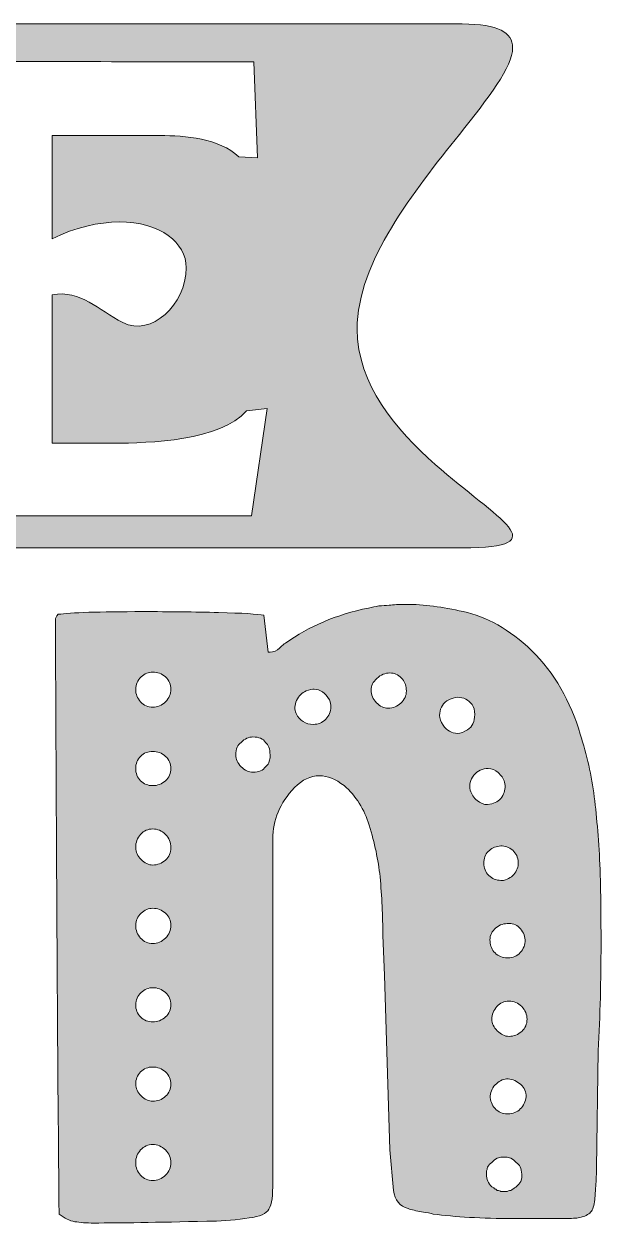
# Model space of a CAD drawing. Header units: inches. Extents: x 111 to 968, y -1008 to -73.
# Drawn here: x 739.8 to 931.7, y -997.1 to -598.4 of the extents above; entities that cross this region are included whole.
import ezdxf

# ---------------------------------------------------------------- set-up
doc = ezdxf.new("R2010")
doc.units = ezdxf.units.IN
doc.header["$MEASUREMENT"] = 0
doc.layers.add('Layer 1', color=7, linetype='Continuous')

# ---------------------------------------------------------------- blocks, each defined once
blk = doc.blocks.new('block 2')
at = {"layer": 'Layer 1', "true_color": 0xffffff}
h = blk.add_hatch(color=7, dxfattribs=at)
h.dxf.hatch_style = 2
edge = h.paths.add_edge_path()
edge.add_spline(control_points=[(157.48, -772.59), (157.48, -772.59), (885.55, -772.59), (885.55, -772.59), (917.78, -772.59), (897.22, -763.21), (876.56, -744.86), (863.61, -733.34), (850.61, -718.28), (850.61, -699.82), (850.61, -677.47), (869.64, -653.89), (884.6, -635.1), (894.32, -622.91), (902.31, -612.73), (902.31, -606.21), (902.31, -601.24), (897.66, -598.38), (885.55, -598.38), (885.55, -598.38), (157.48, -598.38), (157.48, -598.38), (145.37, -598.38), (140.71, -601.24), (140.71, -606.21), (140.71, -612.73), (148.7, -622.91), (158.42, -635.1), (173.38, -653.89), (192.41, -677.47), (192.41, -699.82), (192.41, -718.28), (179.41, -733.34), (166.46, -744.86), (145.8, -763.21), (125.22, -772.59), (157.48, -772.59)], knot_values=[0, 0, 0, 0, 1, 1, 1, 2, 2, 2, 3, 3, 3, 4, 4, 4, 5, 5, 5, 6, 6, 6, 7, 7, 7, 8, 8, 8, 9, 9, 9, 10, 10, 10, 11, 11, 11, 12, 12, 12, 12], degree=3, periodic=1)
edge = h.paths.add_edge_path()
edge.add_spline(control_points=[(697.56, -617.08), (697.56, -617.08), (699.91, -610.75), (699.91, -610.75), (738.64, -610.75), (777.48, -611.01), (816.25, -611.01), (816.25, -611.01), (817.43, -642.86), (817.43, -642.86), (817.43, -642.86), (811.21, -642.55), (811.21, -642.55), (804.88, -636.4), (793.34, -635.47), (785.04, -635.47), (785.04, -635.47), (749.14, -635.47), (749.14, -635.47), (749.14, -635.47), (749.14, -669.85), (749.14, -669.85), (764.79, -662.08), (780.09, -663), (787.82, -668.72), (791.58, -671.48), (793.79, -675.24), (793.76, -679.43), (793.67, -691.89), (782.13, -702.43), (772.69, -697.68), (764.42, -693.52), (758.87, -686.74), (749.14, -688.43), (749.14, -688.43), (749.14, -737.79), (749.14, -737.79), (749.14, -737.79), (769.52, -737.79), (769.52, -737.79), (781.55, -737.79), (805.16, -736.97), (813.84, -727.01), (813.84, -727.01), (820.65, -726.26), (820.65, -726.26), (820.65, -726.26), (815.44, -761.99), (815.44, -761.99), (815.44, -761.99), (721.08, -761.99), (721.08, -761.99), (714.27, -761.99), (706.94, -761.77), (700.16, -762.24), (700.16, -762.24), (697.56, -755.91), (697.56, -755.91), (702.23, -751.91), (703.84, -746.64), (703.84, -740.61), (703.84, -740.61), (703.84, -632.12), (703.84, -632.12), (703.84, -626.07), (702.23, -621.09), (697.56, -617.08)], knot_values=[0, 0, 0, 0, 1, 1, 1, 2, 2, 2, 3, 3, 3, 4, 4, 4, 5, 5, 5, 6, 6, 6, 7, 7, 7, 8, 8, 8, 9, 9, 9, 10, 10, 10, 11, 11, 11, 12, 12, 12, 13, 13, 13, 14, 14, 14, 15, 15, 15, 16, 16, 16, 17, 17, 17, 18, 18, 18, 19, 19, 19, 20, 20, 20, 21, 21, 21, 22, 22, 22, 22], degree=3, periodic=1)
edge = h.paths.add_edge_path()
edge.add_spline(control_points=[(538.55, -617.08), (538.55, -617.08), (541.05, -610.75), (541.05, -610.75), (548.96, -611.08), (556.97, -611.01), (564.89, -611.01), (564.89, -611.01), (597.81, -611.01), (597.81, -611.01), (617.44, -611.01), (642.86, -612.69), (660.6, -621.86), (672.54, -628.04), (682.77, -637.39), (682.77, -651.73), (682.77, -681.43), (641.83, -694.57), (611.17, -697.26), (628.38, -722.74), (643.23, -712.26), (661.77, -711.3), (678.17, -710.45), (687.92, -733.79), (680.22, -752.42), (677.63, -758.68), (672.14, -762.84), (665.07, -764.49), (643.59, -769.51), (605.51, -748.28), (590.93, -697.42), (590.93, -697.42), (590.13, -697.34), (590.13, -697.34), (590.13, -697.34), (590.13, -740.61), (590.13, -740.61), (590.13, -746.63), (591.73, -751.91), (596.39, -755.91), (596.39, -755.91), (593.8, -762.23), (593.8, -762.23), (587.03, -761.76), (579.69, -761.98), (572.88, -761.98), (572.88, -761.98), (562.06, -761.98), (562.06, -761.98), (555.26, -761.98), (547.92, -761.76), (541.14, -762.23), (541.14, -762.23), (538.55, -755.91), (538.55, -755.91), (543.21, -751.9), (544.83, -746.63), (544.83, -740.61), (544.83, -740.61), (544.83, -632.12), (544.83, -632.12), (544.83, -626.07), (543.21, -621.09), (538.55, -617.08)], knot_values=[0, 0, 0, 0, 1, 1, 1, 2, 2, 2, 3, 3, 3, 4, 4, 4, 5, 5, 5, 6, 6, 6, 7, 7, 7, 8, 8, 8, 9, 9, 9, 10, 10, 10, 11, 11, 11, 12, 12, 12, 13, 13, 13, 14, 14, 14, 15, 15, 15, 16, 16, 16, 17, 17, 17, 18, 18, 18, 19, 19, 19, 20, 20, 20, 21, 21, 21, 21], degree=3, periodic=1)
edge = h.paths.add_edge_path()
edge.add_spline(control_points=[(403.09, -617.08), (403.09, -617.08), (405.44, -610.75), (405.44, -610.75), (444.16, -610.75), (483, -611.01), (521.77, -611.01), (521.77, -611.01), (522.96, -642.86), (522.96, -642.86), (522.96, -642.86), (516.73, -642.55), (516.73, -642.55), (510.41, -636.4), (498.87, -635.47), (490.56, -635.47), (490.56, -635.47), (454.66, -635.47), (454.66, -635.47), (454.66, -635.47), (454.66, -669.85), (454.66, -669.85), (470.32, -662.08), (485.61, -663), (493.35, -668.72), (497.1, -671.48), (499.31, -675.24), (499.28, -679.43), (499.19, -691.89), (487.66, -702.43), (478.21, -697.68), (469.94, -693.52), (464.39, -686.74), (454.66, -688.43), (454.66, -688.43), (454.66, -737.79), (454.66, -737.79), (454.66, -737.79), (475.05, -737.79), (475.05, -737.79), (487.08, -737.79), (510.68, -736.97), (519.36, -727.01), (519.36, -727.01), (526.18, -726.26), (526.18, -726.26), (526.18, -726.26), (520.97, -761.99), (520.97, -761.99), (520.97, -761.99), (426.6, -761.99), (426.6, -761.99), (419.79, -761.99), (412.46, -761.77), (405.69, -762.24), (405.69, -762.24), (403.09, -755.91), (403.09, -755.91), (407.75, -751.91), (409.37, -746.64), (409.37, -740.61), (409.37, -740.61), (409.37, -632.12), (409.37, -632.12), (409.37, -626.07), (407.75, -621.09), (403.09, -617.08)], knot_values=[0, 0, 0, 0, 1, 1, 1, 2, 2, 2, 3, 3, 3, 4, 4, 4, 5, 5, 5, 6, 6, 6, 7, 7, 7, 8, 8, 8, 9, 9, 9, 10, 10, 10, 11, 11, 11, 12, 12, 12, 13, 13, 13, 14, 14, 14, 15, 15, 15, 16, 16, 16, 17, 17, 17, 18, 18, 18, 19, 19, 19, 20, 20, 20, 21, 21, 21, 22, 22, 22, 22], degree=3, periodic=1)
edge = h.paths.add_edge_path()
edge.add_spline(control_points=[(232.63, -617.08), (232.63, -617.08), (235.12, -610.75), (235.12, -610.75), (243.03, -611.08), (251.05, -611.01), (258.96, -611.01), (258.96, -611.01), (264.14, -611.01), (264.14, -611.01), (272.06, -611.01), (280.06, -611.09), (287.97, -610.75), (287.97, -610.75), (290.47, -617.08), (290.47, -617.08), (285.81, -621.09), (284.21, -626.07), (284.21, -632.12), (284.21, -644.44), (284.21, -656.73), (284.21, -669.04), (302.34, -660.24), (320.66, -662.39), (336.25, -669.04), (336.25, -669.04), (336.25, -632.12), (336.25, -632.12), (336.25, -626.07), (334.64, -621.09), (329.98, -617.08), (329.98, -617.08), (332.48, -610.75), (332.48, -610.75), (340.38, -611.08), (348.4, -611.01), (356.32, -611.01), (356.32, -611.01), (361.49, -611.01), (361.49, -611.01), (369.4, -611.01), (377.42, -611.09), (385.32, -610.75), (385.32, -610.75), (387.82, -617.08), (387.82, -617.08), (383.17, -621.09), (381.55, -626.07), (381.55, -632.12), (381.55, -632.12), (381.55, -740.61), (381.55, -740.61), (381.55, -746.64), (383.17, -751.92), (387.82, -755.91), (387.82, -755.91), (385.22, -762.24), (385.22, -762.24), (378.45, -761.77), (371.11, -761.99), (364.3, -761.99), (364.3, -761.99), (353.49, -761.99), (353.49, -761.99), (346.68, -761.99), (339.35, -761.77), (332.57, -762.24), (332.57, -762.24), (329.97, -755.91), (329.97, -755.91), (334.63, -751.91), (336.24, -746.64), (336.24, -740.61), (336.26, -724.82), (336.26, -709.03), (336.26, -693.24), (321.06, -686.09), (303.23, -685.61), (284.22, -693.24), (284.22, -693.24), (284.22, -740.61), (284.22, -740.61), (284.22, -746.63), (285.82, -751.91), (290.48, -755.91), (290.48, -755.91), (287.88, -762.23), (287.88, -762.23), (281.11, -761.76), (273.77, -761.98), (266.97, -761.98), (266.97, -761.98), (256.15, -761.98), (256.15, -761.98), (249.34, -761.98), (242.01, -761.76), (235.22, -762.23), (235.22, -762.23), (232.63, -755.91), (232.63, -755.91), (237.29, -751.9), (238.9, -746.63), (238.9, -740.61), (238.9, -740.61), (238.9, -632.12), (238.9, -632.12), (238.9, -626.07), (237.28, -621.09), (232.63, -617.08)], knot_values=[0, 0, 0, 0, 1, 1, 1, 2, 2, 2, 3, 3, 3, 4, 4, 4, 5, 5, 5, 6, 6, 6, 7, 7, 7, 8, 8, 8, 9, 9, 9, 10, 10, 10, 11, 11, 11, 12, 12, 12, 13, 13, 13, 14, 14, 14, 15, 15, 15, 16, 16, 16, 17, 17, 17, 18, 18, 18, 19, 19, 19, 20, 20, 20, 21, 21, 21, 22, 22, 22, 23, 23, 23, 24, 24, 24, 25, 25, 25, 26, 26, 26, 27, 27, 27, 28, 28, 28, 29, 29, 29, 30, 30, 30, 31, 31, 31, 32, 32, 32, 33, 33, 33, 34, 34, 34, 35, 35, 35, 36, 36, 36, 36], degree=3, periodic=1)
h = blk.add_hatch(color=7, dxfattribs=at)
h.dxf.hatch_style = 2
edge = h.paths.add_edge_path()
edge.add_spline(control_points=[(929.46, -855.44), (928.56, -848.34), (927.01, -841.39), (924.81, -834.59), (921.61, -823.6), (916.21, -814.3), (908.62, -806.7), (901.22, -799.71), (893.62, -795.41), (885.82, -793.81), (879.02, -792.21), (872.73, -791.41), (866.93, -791.41), (864.53, -791.41), (862.63, -791.51), (861.23, -791.71), (859.03, -791.71), (856.73, -792.01), (854.33, -792.61), (843.73, -794.81), (834.54, -798.71), (826.74, -804.3), (826.34, -804.51), (825.69, -805.05), (824.79, -805.95), (823.89, -806.85), (822.84, -807.3), (821.64, -807.3), (821.64, -807.3), (821.04, -807.3), (821.04, -807.3), (821.04, -807.3), (819.54, -795.01), (819.54, -795.01), (817.54, -794.61), (812.54, -794.31), (804.55, -794.11), (796.55, -793.91), (788.15, -793.81), (779.36, -793.81), (764.76, -793.81), (755.37, -794.11), (751.17, -794.71), (750.57, -795.31), (750.27, -795.91), (750.27, -796.51), (750.67, -884.48), (751.06, -950.36), (751.47, -994.14), (753.27, -995.54), (755.01, -996.39), (756.72, -996.69), (758.41, -996.99), (760.56, -997.14), (763.16, -997.14), (771.36, -997.14), (783.86, -996.94), (800.65, -996.54), (804.85, -996.54), (809.05, -996.24), (813.25, -995.64), (817.24, -995.24), (819.79, -994.39), (820.89, -993.09), (821.99, -991.79), (822.54, -989.15), (822.54, -985.14), (822.54, -985.14), (822.54, -961.75), (822.54, -961.75), (822.54, -961.75), (822.54, -914.97), (822.54, -914.97), (822.54, -914.97), (822.54, -884.68), (822.54, -884.68), (822.54, -884.68), (822.54, -869.38), (822.54, -869.38), (822.54, -863.19), (824.94, -857.49), (829.74, -852.29), (832.34, -849.69), (835.14, -848.39), (838.14, -848.39), (840.73, -848.39), (843.43, -849.49), (846.24, -851.69), (850.23, -855.09), (853.03, -859.49), (854.63, -864.88), (856.43, -870.68), (857.63, -876.38), (858.23, -881.98), (858.83, -888.58), (859.13, -895.07), (859.13, -901.47), (859.13, -901.47), (859.73, -914.67), (859.73, -914.67), (859.73, -914.67), (861.53, -972.85), (861.53, -972.85), (861.53, -972.85), (862.73, -986.34), (862.73, -986.34), (863.13, -989.54), (864.73, -991.54), (867.53, -992.34), (868.73, -992.74), (870.23, -993.09), (872.03, -993.39), (873.83, -993.69), (875.12, -993.94), (875.93, -994.14), (883.12, -995.14), (892.02, -995.64), (902.62, -995.64), (902.62, -995.64), (919.71, -995.64), (919.71, -995.64), (921.91, -995.64), (923.51, -995.54), (924.51, -995.34), (926.31, -994.94), (927.56, -994.34), (928.26, -993.54), (928.96, -992.74), (929.41, -991.34), (929.61, -989.34), (930.01, -984.54), (930.21, -981.05), (930.21, -978.85), (930.21, -978.85), (930.81, -939.86), (930.81, -939.86), (931.41, -928.06), (931.71, -916.27), (931.71, -904.47), (931.71, -893.28), (931.6, -884.98), (931.41, -879.58), (931, -870.58), (930.36, -862.54), (929.46, -855.44)], knot_values=[0, 0, 0, 0, 1, 1, 1, 2, 2, 2, 3, 3, 3, 4, 4, 4, 5, 5, 5, 6, 6, 6, 7, 7, 7, 8, 8, 8, 9, 9, 9, 10, 10, 10, 11, 11, 11, 12, 12, 12, 13, 13, 13, 14, 14, 14, 15, 15, 15, 16, 16, 16, 17, 17, 17, 18, 18, 18, 19, 19, 19, 20, 20, 20, 21, 21, 21, 22, 22, 22, 23, 23, 23, 24, 24, 24, 25, 25, 25, 26, 26, 26, 27, 27, 27, 28, 28, 28, 29, 29, 29, 30, 30, 30, 31, 31, 31, 32, 32, 32, 33, 33, 33, 34, 34, 34, 35, 35, 35, 36, 36, 36, 37, 37, 37, 38, 38, 38, 39, 39, 39, 40, 40, 40, 41, 41, 41, 42, 42, 42, 43, 43, 43, 44, 44, 44, 45, 45, 45, 46, 46, 46, 47, 47, 47, 48, 48, 48, 48], degree=3, periodic=1)
edge = h.paths.add_edge_path()
edge.add_spline(control_points=[(786.86, -981.24), (785.66, -982.44), (784.26, -983.04), (782.66, -983.04), (781.05, -983.04), (779.7, -982.44), (778.61, -981.24), (777.51, -980.04), (776.96, -978.65), (776.96, -977.05), (776.96, -975.45), (777.51, -974.05), (778.61, -972.85), (779.7, -971.65), (781.05, -971.05), (782.66, -971.05), (784.26, -971.05), (785.66, -971.65), (786.86, -972.85), (788.06, -974.05), (788.66, -975.45), (788.66, -977.05), (788.66, -978.65), (788.06, -980.04), (786.86, -981.24)], knot_values=[0, 0, 0, 0, 1, 1, 1, 2, 2, 2, 3, 3, 3, 4, 4, 4, 5, 5, 5, 6, 6, 6, 7, 7, 7, 8, 8, 8, 8], degree=3, periodic=1)
edge = h.paths.add_edge_path()
edge.add_spline(control_points=[(786.86, -955), (785.66, -956.1), (784.26, -956.65), (782.66, -956.65), (781.26, -956.65), (779.96, -956.05), (778.76, -954.85), (777.56, -953.65), (776.96, -952.36), (776.96, -950.95), (776.96, -949.36), (777.51, -948.01), (778.61, -946.91), (779.7, -945.81), (781.05, -945.26), (782.66, -945.26), (784.26, -945.26), (785.66, -945.81), (786.86, -946.91), (788.06, -948.01), (788.66, -949.36), (788.66, -950.95), (788.66, -952.56), (788.06, -953.91), (786.86, -955)], knot_values=[0, 0, 0, 0, 1, 1, 1, 2, 2, 2, 3, 3, 3, 4, 4, 4, 5, 5, 5, 6, 6, 6, 7, 7, 7, 8, 8, 8, 8], degree=3, periodic=1)
edge = h.paths.add_edge_path()
edge.add_spline(control_points=[(786.86, -928.61), (785.66, -929.71), (784.26, -930.26), (782.66, -930.26), (781.05, -930.26), (779.7, -929.71), (778.61, -928.61), (777.51, -927.52), (776.96, -926.17), (776.96, -924.56), (776.96, -922.97), (777.56, -921.62), (778.76, -920.51), (779.96, -919.42), (781.26, -918.87), (782.66, -918.87), (784.26, -918.87), (785.66, -919.42), (786.86, -920.51), (788.06, -921.62), (788.66, -922.97), (788.66, -924.56), (788.66, -926.17), (788.06, -927.52), (786.86, -928.61)], knot_values=[0, 0, 0, 0, 1, 1, 1, 2, 2, 2, 3, 3, 3, 4, 4, 4, 5, 5, 5, 6, 6, 6, 7, 7, 7, 8, 8, 8, 8], degree=3, periodic=1)
edge = h.paths.add_edge_path()
edge.add_spline(control_points=[(786.86, -902.37), (785.66, -903.57), (784.26, -904.17), (782.66, -904.17), (781.05, -904.17), (779.7, -903.57), (778.61, -902.37), (777.51, -901.17), (776.96, -899.77), (776.96, -898.17), (776.96, -896.57), (777.56, -895.22), (778.76, -894.12), (779.96, -893.03), (781.26, -892.47), (782.66, -892.47), (784.26, -892.47), (785.66, -893.03), (786.86, -894.12), (788.06, -895.22), (788.66, -896.57), (788.66, -898.17), (788.66, -899.77), (788.06, -901.17), (786.86, -902.37)], knot_values=[0, 0, 0, 0, 1, 1, 1, 2, 2, 2, 3, 3, 3, 4, 4, 4, 5, 5, 5, 6, 6, 6, 7, 7, 7, 8, 8, 8, 8], degree=3, periodic=1)
edge = h.paths.add_edge_path()
edge.add_spline(control_points=[(786.86, -876.43), (785.66, -877.53), (784.26, -878.08), (782.66, -878.08), (781.26, -878.08), (779.96, -877.48), (778.76, -876.28), (777.56, -875.08), (776.96, -873.78), (776.96, -872.38), (776.96, -870.58), (777.51, -869.08), (778.61, -867.88), (779.7, -866.68), (781.05, -866.08), (782.66, -866.08), (784.26, -866.08), (785.66, -866.68), (786.86, -867.88), (788.06, -869.08), (788.66, -870.58), (788.66, -872.38), (788.66, -873.98), (788.06, -875.33), (786.86, -876.43)], knot_values=[0, 0, 0, 0, 1, 1, 1, 2, 2, 2, 3, 3, 3, 4, 4, 4, 5, 5, 5, 6, 6, 6, 7, 7, 7, 8, 8, 8, 8], degree=3, periodic=1)
edge = h.paths.add_edge_path()
edge.add_spline(control_points=[(786.86, -850.04), (785.66, -851.14), (784.26, -851.69), (782.66, -851.69), (781.05, -851.69), (779.7, -851.14), (778.61, -850.04), (777.51, -848.94), (776.96, -847.59), (776.96, -845.99), (776.96, -844.39), (777.51, -843.04), (778.61, -841.94), (779.7, -840.84), (781.05, -840.29), (782.66, -840.29), (784.26, -840.29), (785.66, -840.84), (786.86, -841.94), (788.06, -843.04), (788.66, -844.39), (788.66, -845.99), (788.66, -847.59), (788.06, -848.94), (786.86, -850.04)], knot_values=[0, 0, 0, 0, 1, 1, 1, 2, 2, 2, 3, 3, 3, 4, 4, 4, 5, 5, 5, 6, 6, 6, 7, 7, 7, 8, 8, 8, 8], degree=3, periodic=1)
edge = h.paths.add_edge_path()
edge.add_spline(control_points=[(786.86, -823.8), (785.66, -825), (784.26, -825.6), (782.66, -825.6), (781.05, -825.6), (779.7, -825), (778.61, -823.8), (777.51, -822.6), (776.96, -821.2), (776.96, -819.6), (776.96, -818), (777.56, -816.65), (778.76, -815.55), (779.96, -814.45), (781.26, -813.9), (782.66, -813.9), (784.26, -813.9), (785.66, -814.45), (786.86, -815.55), (788.06, -816.65), (788.66, -818), (788.66, -819.6), (788.66, -821.2), (788.06, -822.6), (786.86, -823.8)], knot_values=[0, 0, 0, 0, 1, 1, 1, 2, 2, 2, 3, 3, 3, 4, 4, 4, 5, 5, 5, 6, 6, 6, 7, 7, 7, 8, 8, 8, 8], degree=3, periodic=1)
edge = h.paths.add_edge_path()
edge.add_spline(control_points=[(821.64, -842.39), (821.64, -842.39), (821.34, -843.59), (821.34, -843.59), (821.34, -843.99), (821.24, -844.29), (821.04, -844.49), (821.04, -844.49), (820.14, -845.39), (820.14, -845.39), (819.34, -846.59), (817.94, -847.19), (815.95, -847.19), (814.54, -847.19), (813.25, -846.59), (812.05, -845.39), (810.85, -844.19), (810.25, -842.89), (810.25, -841.49), (810.25, -839.49), (810.85, -838.09), (812.05, -837.29), (813.25, -836.09), (814.54, -835.49), (815.95, -835.49), (817.94, -835.49), (819.34, -836.09), (820.14, -837.29), (821.14, -838.09), (821.64, -839.49), (821.64, -841.49), (821.64, -841.49), (821.64, -842.39), (821.64, -842.39)], knot_values=[0, 0, 0, 0, 1, 1, 1, 2, 2, 2, 3, 3, 3, 4, 4, 4, 5, 5, 5, 6, 6, 6, 7, 7, 7, 8, 8, 8, 9, 9, 9, 10, 10, 10, 11, 11, 11, 11], degree=3, periodic=1)
edge = h.paths.add_edge_path()
edge.add_spline(control_points=[(841.44, -827.7), (840.84, -829.1), (839.74, -830.2), (838.14, -831), (837.54, -831.2), (836.84, -831.3), (836.04, -831.3), (833.44, -831.3), (831.54, -830.1), (830.34, -827.7), (829.74, -826.3), (829.79, -824.85), (830.49, -823.35), (831.19, -821.85), (832.24, -820.8), (833.64, -820.2), (834.84, -819.8), (835.74, -819.6), (836.34, -819.6), (838.34, -819.6), (840.04, -820.8), (841.44, -823.2), (842.04, -824.8), (842.04, -826.3), (841.44, -827.7)], knot_values=[0, 0, 0, 0, 1, 1, 1, 2, 2, 2, 3, 3, 3, 4, 4, 4, 5, 5, 5, 6, 6, 6, 7, 7, 7, 8, 8, 8, 8], degree=3, periodic=1)
edge = h.paths.add_edge_path()
edge.add_spline(control_points=[(865.58, -823.8), (864.48, -825), (863.13, -825.7), (861.53, -825.9), (861.53, -825.9), (860.93, -825.9), (860.93, -825.9), (859.53, -825.9), (858.23, -825.3), (857.03, -824.1), (855.83, -822.9), (855.23, -821.5), (855.23, -819.9), (855.23, -818.5), (855.88, -817.2), (857.18, -816), (858.48, -814.8), (859.93, -814.2), (861.53, -814.2), (862.93, -814.2), (864.18, -814.75), (865.28, -815.85), (866.38, -816.95), (866.93, -818.2), (866.93, -819.6), (867.13, -821.2), (866.68, -822.6), (865.58, -823.8)], knot_values=[0, 0, 0, 0, 1, 1, 1, 2, 2, 2, 3, 3, 3, 4, 4, 4, 5, 5, 5, 6, 6, 6, 7, 7, 7, 8, 8, 8, 9, 9, 9, 9], degree=3, periodic=1)
edge = h.paths.add_edge_path()
edge.add_spline(control_points=[(906.52, -902.97), (906.52, -904.57), (905.96, -905.97), (904.87, -907.17), (903.77, -908.37), (902.42, -908.97), (900.82, -908.97), (900.82, -908.97), (900.52, -908.97), (900.52, -908.97), (898.92, -908.97), (897.57, -908.42), (896.47, -907.32), (895.37, -906.22), (894.82, -904.97), (894.82, -903.57), (894.62, -901.97), (895.12, -900.57), (896.32, -899.37), (897.52, -898.17), (898.92, -897.57), (900.52, -897.57), (902.12, -897.38), (903.47, -897.83), (904.57, -898.92), (905.66, -900.02), (906.31, -901.37), (906.52, -902.97)], knot_values=[0, 0, 0, 0, 1, 1, 1, 2, 2, 2, 3, 3, 3, 4, 4, 4, 5, 5, 5, 6, 6, 6, 7, 7, 7, 8, 8, 8, 9, 9, 9, 9], degree=3, periodic=1)
edge = h.paths.add_edge_path()
edge.add_spline(control_points=[(884.02, -834.29), (882.02, -834.29), (880.42, -833.39), (879.22, -831.59), (878.42, -830.4), (878.03, -829.3), (878.03, -828.3), (878.03, -826.3), (878.82, -824.7), (880.42, -823.5), (882.02, -822.7), (883.22, -822.3), (884.02, -822.3), (886.02, -822.3), (887.62, -823.1), (888.82, -824.7), (889.42, -825.5), (889.72, -826.6), (889.72, -828), (889.72, -830.4), (888.92, -832.1), (887.32, -833.09), (886.12, -833.9), (885.02, -834.29), (884.02, -834.29)], knot_values=[0, 0, 0, 0, 1, 1, 1, 2, 2, 2, 3, 3, 3, 4, 4, 4, 5, 5, 5, 6, 6, 6, 7, 7, 7, 8, 8, 8, 8], degree=3, periodic=1)
edge = h.paths.add_edge_path()
edge.add_spline(control_points=[(888.22, -853.19), (887.82, -851.39), (888.22, -849.74), (889.42, -848.24), (890.62, -846.74), (892.22, -845.99), (894.22, -845.99), (895.42, -845.99), (896.52, -846.44), (897.52, -847.34), (898.52, -848.24), (899.21, -849.29), (899.62, -850.49), (900.02, -852.09), (899.81, -853.59), (899.02, -854.99), (898.22, -856.39), (897.02, -857.29), (895.42, -857.69), (895.42, -857.69), (893.92, -857.99), (893.92, -857.99), (892.72, -857.99), (891.57, -857.54), (890.47, -856.64), (889.37, -855.74), (888.62, -854.59), (888.22, -853.19)], knot_values=[0, 0, 0, 0, 1, 1, 1, 2, 2, 2, 3, 3, 3, 4, 4, 4, 5, 5, 5, 6, 6, 6, 7, 7, 7, 8, 8, 8, 9, 9, 9, 9], degree=3, periodic=1)
edge = h.paths.add_edge_path()
edge.add_spline(control_points=[(894.22, -873.58), (895.22, -872.58), (896.42, -871.98), (897.82, -871.78), (899.21, -871.58), (900.56, -871.93), (901.87, -872.83), (903.17, -873.73), (903.92, -874.98), (904.12, -876.58), (904.31, -878.18), (903.97, -879.58), (903.07, -880.78), (902.17, -881.98), (900.92, -882.78), (899.32, -883.18), (899.32, -883.18), (898.42, -883.18), (898.42, -883.18), (896.82, -883.18), (895.47, -882.63), (894.37, -881.53), (893.27, -880.43), (892.72, -879.08), (892.72, -877.48), (892.72, -875.88), (893.22, -874.58), (894.22, -873.58)], knot_values=[0, 0, 0, 0, 1, 1, 1, 2, 2, 2, 3, 3, 3, 4, 4, 4, 5, 5, 5, 6, 6, 6, 7, 7, 7, 8, 8, 8, 9, 9, 9, 9], degree=3, periodic=1)
edge = h.paths.add_edge_path()
edge.add_spline(control_points=[(905.32, -982.14), (905.32, -982.14), (905.02, -983.34), (905.02, -983.34), (905.02, -983.34), (904.42, -984.24), (904.42, -984.24), (904.42, -984.24), (903.52, -985.14), (903.52, -985.14), (903.32, -985.14), (903.02, -985.34), (902.62, -985.74), (902.42, -985.74), (902.12, -985.94), (901.72, -986.34), (901.12, -986.34), (900.71, -986.45), (900.52, -986.64), (900.52, -986.64), (899.62, -986.64), (899.62, -986.64), (899.62, -986.64), (898.42, -986.64), (898.42, -986.64), (898.22, -986.45), (897.82, -986.34), (897.22, -986.34), (896.82, -985.94), (896.52, -985.74), (896.32, -985.74), (895.92, -985.34), (895.62, -985.14), (895.42, -985.14), (894.22, -983.94), (893.62, -982.55), (893.62, -980.94), (893.62, -980.94), (893.62, -979.74), (893.62, -979.74), (893.82, -979.55), (893.92, -979.15), (893.92, -978.55), (894.32, -978.15), (894.52, -977.85), (894.52, -977.65), (894.52, -977.65), (895.42, -977.05), (895.42, -977.05), (895.42, -977.05), (896.32, -976.15), (896.32, -976.15), (896.32, -976.15), (897.22, -975.55), (897.22, -975.55), (897.22, -975.55), (898.42, -975.25), (898.42, -975.25), (898.42, -975.25), (900.52, -975.25), (900.52, -975.25), (900.52, -975.25), (901.72, -975.55), (901.72, -975.55), (901.72, -975.55), (902.62, -976.15), (902.62, -976.15), (902.62, -976.15), (903.52, -977.05), (903.52, -977.05), (904.72, -977.65), (905.32, -978.95), (905.32, -980.94), (905.32, -980.94), (905.32, -982.14), (905.32, -982.14)], knot_values=[0, 0, 0, 0, 1, 1, 1, 2, 2, 2, 3, 3, 3, 4, 4, 4, 5, 5, 5, 6, 6, 6, 7, 7, 7, 8, 8, 8, 9, 9, 9, 10, 10, 10, 11, 11, 11, 12, 12, 12, 13, 13, 13, 14, 14, 14, 15, 15, 15, 16, 16, 16, 17, 17, 17, 18, 18, 18, 19, 19, 19, 20, 20, 20, 21, 21, 21, 22, 22, 22, 23, 23, 23, 24, 24, 24, 25, 25, 25, 25], degree=3, periodic=1)
edge = h.paths.add_edge_path()
edge.add_spline(control_points=[(904.87, -959.2), (903.77, -960.3), (902.42, -960.85), (900.82, -960.85), (900.82, -960.85), (900.52, -960.85), (900.52, -960.85), (898.92, -960.85), (897.57, -960.25), (896.47, -959.05), (895.37, -957.85), (894.82, -956.46), (894.82, -954.85), (895.02, -953.26), (895.72, -951.91), (896.92, -950.8), (898.12, -949.71), (899.42, -949.16), (900.82, -949.16), (902.42, -949.36), (903.82, -950.01), (905.02, -951.1), (906.22, -952.21), (906.82, -953.56), (906.82, -955.15), (906.61, -956.76), (905.96, -958.11), (904.87, -959.2)], knot_values=[0, 0, 0, 0, 1, 1, 1, 2, 2, 2, 3, 3, 3, 4, 4, 4, 5, 5, 5, 6, 6, 6, 7, 7, 7, 8, 8, 8, 9, 9, 9, 9], degree=3, periodic=1)
edge = h.paths.add_edge_path()
edge.add_spline(control_points=[(905.32, -933.41), (904.12, -934.51), (902.72, -935.06), (901.12, -935.06), (899.72, -935.06), (898.42, -934.46), (897.22, -933.26), (896.02, -932.06), (895.42, -930.76), (895.42, -929.36), (895.42, -927.76), (895.97, -926.36), (897.07, -925.16), (898.17, -923.96), (899.51, -923.36), (901.12, -923.36), (902.72, -923.36), (904.12, -923.96), (905.32, -925.16), (906.52, -926.36), (907.12, -927.76), (907.12, -929.36), (907.12, -930.96), (906.52, -932.31), (905.32, -933.41)], knot_values=[0, 0, 0, 0, 1, 1, 1, 2, 2, 2, 3, 3, 3, 4, 4, 4, 5, 5, 5, 6, 6, 6, 7, 7, 7, 8, 8, 8, 8], degree=3, periodic=1)
at = {"layer": 'Layer 1', "lineweight": 0}
for points, knots in [([(157.48, -772.59), (157.48, -772.59), (885.55, -772.59), (885.55, -772.59), (917.78, -772.59), (897.22, -763.21), (876.56, -744.86), (863.61, -733.34), (850.61, -718.28), (850.61, -699.82), (850.61, -677.47), (869.64, -653.89), (884.6, -635.1), (894.32, -622.91), (902.31, -612.73), (902.31, -606.21), (902.31, -601.24), (897.66, -598.38), (885.55, -598.38), (885.55, -598.38), (157.48, -598.38), (157.48, -598.38), (145.37, -598.38), (140.71, -601.24), (140.71, -606.21), (140.71, -612.73), (148.7, -622.91), (158.42, -635.1), (173.38, -653.89), (192.41, -677.47), (192.41, -699.82), (192.41, -718.28), (179.41, -733.34), (166.46, -744.86), (145.8, -763.21), (125.22, -772.59), (157.48, -772.59)], [0, 0, 0, 0, 1, 1, 1, 2, 2, 2, 3, 3, 3, 4, 4, 4, 5, 5, 5, 6, 6, 6, 7, 7, 7, 8, 8, 8, 9, 9, 9, 10, 10, 10, 11, 11, 11, 12, 12, 12, 12]), ([(697.56, -617.08), (697.56, -617.08), (699.91, -610.75), (699.91, -610.75), (738.64, -610.75), (777.48, -611.01), (816.25, -611.01), (816.25, -611.01), (817.43, -642.86), (817.43, -642.86), (817.43, -642.86), (811.21, -642.55), (811.21, -642.55), (804.88, -636.4), (793.34, -635.47), (785.04, -635.47), (785.04, -635.47), (749.14, -635.47), (749.14, -635.47), (749.14, -635.47), (749.14, -669.85), (749.14, -669.85), (764.79, -662.08), (780.09, -663), (787.82, -668.72), (791.58, -671.48), (793.79, -675.24), (793.76, -679.43), (793.67, -691.89), (782.13, -702.43), (772.69, -697.68), (764.42, -693.52), (758.87, -686.74), (749.14, -688.43), (749.14, -688.43), (749.14, -737.79), (749.14, -737.79), (749.14, -737.79), (769.52, -737.79), (769.52, -737.79), (781.55, -737.79), (805.16, -736.97), (813.84, -727.01), (813.84, -727.01), (820.65, -726.26), (820.65, -726.26), (820.65, -726.26), (815.44, -761.99), (815.44, -761.99), (815.44, -761.99), (721.08, -761.99), (721.08, -761.99), (714.27, -761.99), (706.94, -761.77), (700.16, -762.24), (700.16, -762.24), (697.56, -755.91), (697.56, -755.91), (702.23, -751.91), (703.84, -746.64), (703.84, -740.61), (703.84, -740.61), (703.84, -632.12), (703.84, -632.12), (703.84, -626.07), (702.23, -621.09), (697.56, -617.08)], [0, 0, 0, 0, 1, 1, 1, 2, 2, 2, 3, 3, 3, 4, 4, 4, 5, 5, 5, 6, 6, 6, 7, 7, 7, 8, 8, 8, 9, 9, 9, 10, 10, 10, 11, 11, 11, 12, 12, 12, 13, 13, 13, 14, 14, 14, 15, 15, 15, 16, 16, 16, 17, 17, 17, 18, 18, 18, 19, 19, 19, 20, 20, 20, 21, 21, 21, 22, 22, 22, 22]), ([(929.46, -855.44), (928.56, -848.34), (927.01, -841.39), (924.81, -834.59), (921.61, -823.6), (916.21, -814.3), (908.62, -806.7), (901.22, -799.71), (893.62, -795.41), (885.82, -793.81), (879.02, -792.21), (872.73, -791.41), (866.93, -791.41), (864.53, -791.41), (862.63, -791.51), (861.23, -791.71), (859.03, -791.71), (856.73, -792.01), (854.33, -792.61), (843.73, -794.81), (834.54, -798.71), (826.74, -804.3), (826.34, -804.51), (825.69, -805.05), (824.79, -805.95), (823.89, -806.85), (822.84, -807.3), (821.64, -807.3), (821.64, -807.3), (821.04, -807.3), (821.04, -807.3), (821.04, -807.3), (819.54, -795.01), (819.54, -795.01), (817.54, -794.61), (812.54, -794.31), (804.55, -794.11), (796.55, -793.91), (788.15, -793.81), (779.36, -793.81), (764.76, -793.81), (755.37, -794.11), (751.17, -794.71), (750.57, -795.31), (750.27, -795.91), (750.27, -796.51), (750.67, -884.48), (751.06, -950.36), (751.47, -994.14), (753.27, -995.54), (755.01, -996.39), (756.72, -996.69), (758.41, -996.99), (760.56, -997.14), (763.16, -997.14), (771.36, -997.14), (783.86, -996.94), (800.65, -996.54), (804.85, -996.54), (809.05, -996.24), (813.25, -995.64), (817.24, -995.24), (819.79, -994.39), (820.89, -993.09), (821.99, -991.79), (822.54, -989.15), (822.54, -985.14), (822.54, -985.14), (822.54, -961.75), (822.54, -961.75), (822.54, -961.75), (822.54, -914.97), (822.54, -914.97), (822.54, -914.97), (822.54, -884.68), (822.54, -884.68), (822.54, -884.68), (822.54, -869.38), (822.54, -869.38), (822.54, -863.19), (824.94, -857.49), (829.74, -852.29), (832.34, -849.69), (835.14, -848.39), (838.14, -848.39), (840.73, -848.39), (843.43, -849.49), (846.24, -851.69), (850.23, -855.09), (853.03, -859.49), (854.63, -864.88), (856.43, -870.68), (857.63, -876.38), (858.23, -881.98), (858.83, -888.58), (859.13, -895.07), (859.13, -901.47), (859.13, -901.47), (859.73, -914.67), (859.73, -914.67), (859.73, -914.67), (861.53, -972.85), (861.53, -972.85), (861.53, -972.85), (862.73, -986.34), (862.73, -986.34), (863.13, -989.54), (864.73, -991.54), (867.53, -992.34), (868.73, -992.74), (870.23, -993.09), (872.03, -993.39), (873.83, -993.69), (875.12, -993.94), (875.93, -994.14), (883.12, -995.14), (892.02, -995.64), (902.62, -995.64), (902.62, -995.64), (919.71, -995.64), (919.71, -995.64), (921.91, -995.64), (923.51, -995.54), (924.51, -995.34), (926.31, -994.94), (927.56, -994.34), (928.26, -993.54), (928.96, -992.74), (929.41, -991.34), (929.61, -989.34), (930.01, -984.54), (930.21, -981.05), (930.21, -978.85), (930.21, -978.85), (930.81, -939.86), (930.81, -939.86), (931.41, -928.06), (931.71, -916.27), (931.71, -904.47), (931.71, -893.28), (931.6, -884.98), (931.41, -879.58), (931, -870.58), (930.36, -862.54), (929.46, -855.44)], [0, 0, 0, 0, 1, 1, 1, 2, 2, 2, 3, 3, 3, 4, 4, 4, 5, 5, 5, 6, 6, 6, 7, 7, 7, 8, 8, 8, 9, 9, 9, 10, 10, 10, 11, 11, 11, 12, 12, 12, 13, 13, 13, 14, 14, 14, 15, 15, 15, 16, 16, 16, 17, 17, 17, 18, 18, 18, 19, 19, 19, 20, 20, 20, 21, 21, 21, 22, 22, 22, 23, 23, 23, 24, 24, 24, 25, 25, 25, 26, 26, 26, 27, 27, 27, 28, 28, 28, 29, 29, 29, 30, 30, 30, 31, 31, 31, 32, 32, 32, 33, 33, 33, 34, 34, 34, 35, 35, 35, 36, 36, 36, 37, 37, 37, 38, 38, 38, 39, 39, 39, 40, 40, 40, 41, 41, 41, 42, 42, 42, 43, 43, 43, 44, 44, 44, 45, 45, 45, 46, 46, 46, 47, 47, 47, 48, 48, 48, 48]), ([(786.86, -823.8), (785.66, -825), (784.26, -825.6), (782.66, -825.6), (781.05, -825.6), (779.7, -825), (778.61, -823.8), (777.51, -822.6), (776.96, -821.2), (776.96, -819.6), (776.96, -818), (777.56, -816.65), (778.76, -815.55), (779.96, -814.45), (781.26, -813.9), (782.66, -813.9), (784.26, -813.9), (785.66, -814.45), (786.86, -815.55), (788.06, -816.65), (788.66, -818), (788.66, -819.6), (788.66, -821.2), (788.06, -822.6), (786.86, -823.8)], [0, 0, 0, 0, 1, 1, 1, 2, 2, 2, 3, 3, 3, 4, 4, 4, 5, 5, 5, 6, 6, 6, 7, 7, 7, 8, 8, 8, 8]), ([(865.58, -823.8), (864.48, -825), (863.13, -825.7), (861.53, -825.9), (861.53, -825.9), (860.93, -825.9), (860.93, -825.9), (859.53, -825.9), (858.23, -825.3), (857.03, -824.1), (855.83, -822.9), (855.23, -821.5), (855.23, -819.9), (855.23, -818.5), (855.88, -817.2), (857.18, -816), (858.48, -814.8), (859.93, -814.2), (861.53, -814.2), (862.93, -814.2), (864.18, -814.75), (865.28, -815.85), (866.38, -816.95), (866.93, -818.2), (866.93, -819.6), (867.13, -821.2), (866.68, -822.6), (865.58, -823.8)], [0, 0, 0, 0, 1, 1, 1, 2, 2, 2, 3, 3, 3, 4, 4, 4, 5, 5, 5, 6, 6, 6, 7, 7, 7, 8, 8, 8, 9, 9, 9, 9]), ([(841.44, -827.7), (840.84, -829.1), (839.74, -830.2), (838.14, -831), (837.54, -831.2), (836.84, -831.3), (836.04, -831.3), (833.44, -831.3), (831.54, -830.1), (830.34, -827.7), (829.74, -826.3), (829.79, -824.85), (830.49, -823.35), (831.19, -821.85), (832.24, -820.8), (833.64, -820.2), (834.84, -819.8), (835.74, -819.6), (836.34, -819.6), (838.34, -819.6), (840.04, -820.8), (841.44, -823.2), (842.04, -824.8), (842.04, -826.3), (841.44, -827.7)], [0, 0, 0, 0, 1, 1, 1, 2, 2, 2, 3, 3, 3, 4, 4, 4, 5, 5, 5, 6, 6, 6, 7, 7, 7, 8, 8, 8, 8]), ([(884.02, -834.29), (882.02, -834.29), (880.42, -833.39), (879.22, -831.59), (878.42, -830.4), (878.03, -829.3), (878.03, -828.3), (878.03, -826.3), (878.82, -824.7), (880.42, -823.5), (882.02, -822.7), (883.22, -822.3), (884.02, -822.3), (886.02, -822.3), (887.62, -823.1), (888.82, -824.7), (889.42, -825.5), (889.72, -826.6), (889.72, -828), (889.72, -830.4), (888.92, -832.1), (887.32, -833.09), (886.12, -833.9), (885.02, -834.29), (884.02, -834.29)], [0, 0, 0, 0, 1, 1, 1, 2, 2, 2, 3, 3, 3, 4, 4, 4, 5, 5, 5, 6, 6, 6, 7, 7, 7, 8, 8, 8, 8]), ([(821.64, -842.39), (821.64, -842.39), (821.34, -843.59), (821.34, -843.59), (821.34, -843.99), (821.24, -844.29), (821.04, -844.49), (821.04, -844.49), (820.14, -845.39), (820.14, -845.39), (819.34, -846.59), (817.94, -847.19), (815.95, -847.19), (814.54, -847.19), (813.25, -846.59), (812.05, -845.39), (810.85, -844.19), (810.25, -842.89), (810.25, -841.49), (810.25, -839.49), (810.85, -838.09), (812.05, -837.29), (813.25, -836.09), (814.54, -835.49), (815.95, -835.49), (817.94, -835.49), (819.34, -836.09), (820.14, -837.29), (821.14, -838.09), (821.64, -839.49), (821.64, -841.49), (821.64, -841.49), (821.64, -842.39), (821.64, -842.39)], [0, 0, 0, 0, 1, 1, 1, 2, 2, 2, 3, 3, 3, 4, 4, 4, 5, 5, 5, 6, 6, 6, 7, 7, 7, 8, 8, 8, 9, 9, 9, 10, 10, 10, 11, 11, 11, 11]), ([(786.86, -850.04), (785.66, -851.14), (784.26, -851.69), (782.66, -851.69), (781.05, -851.69), (779.7, -851.14), (778.61, -850.04), (777.51, -848.94), (776.96, -847.59), (776.96, -845.99), (776.96, -844.39), (777.51, -843.04), (778.61, -841.94), (779.7, -840.84), (781.05, -840.29), (782.66, -840.29), (784.26, -840.29), (785.66, -840.84), (786.86, -841.94), (788.06, -843.04), (788.66, -844.39), (788.66, -845.99), (788.66, -847.59), (788.06, -848.94), (786.86, -850.04)], [0, 0, 0, 0, 1, 1, 1, 2, 2, 2, 3, 3, 3, 4, 4, 4, 5, 5, 5, 6, 6, 6, 7, 7, 7, 8, 8, 8, 8]), ([(888.22, -853.19), (887.82, -851.39), (888.22, -849.74), (889.42, -848.24), (890.62, -846.74), (892.22, -845.99), (894.22, -845.99), (895.42, -845.99), (896.52, -846.44), (897.52, -847.34), (898.52, -848.24), (899.21, -849.29), (899.62, -850.49), (900.02, -852.09), (899.81, -853.59), (899.02, -854.99), (898.22, -856.39), (897.02, -857.29), (895.42, -857.69), (895.42, -857.69), (893.92, -857.99), (893.92, -857.99), (892.72, -857.99), (891.57, -857.54), (890.47, -856.64), (889.37, -855.74), (888.62, -854.59), (888.22, -853.19)], [0, 0, 0, 0, 1, 1, 1, 2, 2, 2, 3, 3, 3, 4, 4, 4, 5, 5, 5, 6, 6, 6, 7, 7, 7, 8, 8, 8, 9, 9, 9, 9]), ([(786.86, -876.43), (785.66, -877.53), (784.26, -878.08), (782.66, -878.08), (781.26, -878.08), (779.96, -877.48), (778.76, -876.28), (777.56, -875.08), (776.96, -873.78), (776.96, -872.38), (776.96, -870.58), (777.51, -869.08), (778.61, -867.88), (779.7, -866.68), (781.05, -866.08), (782.66, -866.08), (784.26, -866.08), (785.66, -866.68), (786.86, -867.88), (788.06, -869.08), (788.66, -870.58), (788.66, -872.38), (788.66, -873.98), (788.06, -875.33), (786.86, -876.43)], [0, 0, 0, 0, 1, 1, 1, 2, 2, 2, 3, 3, 3, 4, 4, 4, 5, 5, 5, 6, 6, 6, 7, 7, 7, 8, 8, 8, 8]), ([(894.22, -873.58), (895.22, -872.58), (896.42, -871.98), (897.82, -871.78), (899.21, -871.58), (900.56, -871.93), (901.87, -872.83), (903.17, -873.73), (903.92, -874.98), (904.12, -876.58), (904.31, -878.18), (903.97, -879.58), (903.07, -880.78), (902.17, -881.98), (900.92, -882.78), (899.32, -883.18), (899.32, -883.18), (898.42, -883.18), (898.42, -883.18), (896.82, -883.18), (895.47, -882.63), (894.37, -881.53), (893.27, -880.43), (892.72, -879.08), (892.72, -877.48), (892.72, -875.88), (893.22, -874.58), (894.22, -873.58)], [0, 0, 0, 0, 1, 1, 1, 2, 2, 2, 3, 3, 3, 4, 4, 4, 5, 5, 5, 6, 6, 6, 7, 7, 7, 8, 8, 8, 9, 9, 9, 9]), ([(786.86, -902.37), (785.66, -903.57), (784.26, -904.17), (782.66, -904.17), (781.05, -904.17), (779.7, -903.57), (778.61, -902.37), (777.51, -901.17), (776.96, -899.77), (776.96, -898.17), (776.96, -896.57), (777.56, -895.22), (778.76, -894.12), (779.96, -893.03), (781.26, -892.47), (782.66, -892.47), (784.26, -892.47), (785.66, -893.03), (786.86, -894.12), (788.06, -895.22), (788.66, -896.57), (788.66, -898.17), (788.66, -899.77), (788.06, -901.17), (786.86, -902.37)], [0, 0, 0, 0, 1, 1, 1, 2, 2, 2, 3, 3, 3, 4, 4, 4, 5, 5, 5, 6, 6, 6, 7, 7, 7, 8, 8, 8, 8]), ([(906.52, -902.97), (906.52, -904.57), (905.96, -905.97), (904.87, -907.17), (903.77, -908.37), (902.42, -908.97), (900.82, -908.97), (900.82, -908.97), (900.52, -908.97), (900.52, -908.97), (898.92, -908.97), (897.57, -908.42), (896.47, -907.32), (895.37, -906.22), (894.82, -904.97), (894.82, -903.57), (894.62, -901.97), (895.12, -900.57), (896.32, -899.37), (897.52, -898.17), (898.92, -897.57), (900.52, -897.57), (902.12, -897.38), (903.47, -897.83), (904.57, -898.92), (905.66, -900.02), (906.31, -901.37), (906.52, -902.97)], [0, 0, 0, 0, 1, 1, 1, 2, 2, 2, 3, 3, 3, 4, 4, 4, 5, 5, 5, 6, 6, 6, 7, 7, 7, 8, 8, 8, 9, 9, 9, 9]), ([(786.86, -928.61), (785.66, -929.71), (784.26, -930.26), (782.66, -930.26), (781.05, -930.26), (779.7, -929.71), (778.61, -928.61), (777.51, -927.52), (776.96, -926.17), (776.96, -924.56), (776.96, -922.97), (777.56, -921.62), (778.76, -920.51), (779.96, -919.42), (781.26, -918.87), (782.66, -918.87), (784.26, -918.87), (785.66, -919.42), (786.86, -920.51), (788.06, -921.62), (788.66, -922.97), (788.66, -924.56), (788.66, -926.17), (788.06, -927.52), (786.86, -928.61)], [0, 0, 0, 0, 1, 1, 1, 2, 2, 2, 3, 3, 3, 4, 4, 4, 5, 5, 5, 6, 6, 6, 7, 7, 7, 8, 8, 8, 8]), ([(905.32, -933.41), (904.12, -934.51), (902.72, -935.06), (901.12, -935.06), (899.72, -935.06), (898.42, -934.46), (897.22, -933.26), (896.02, -932.06), (895.42, -930.76), (895.42, -929.36), (895.42, -927.76), (895.97, -926.36), (897.07, -925.16), (898.17, -923.96), (899.51, -923.36), (901.12, -923.36), (902.72, -923.36), (904.12, -923.96), (905.32, -925.16), (906.52, -926.36), (907.12, -927.76), (907.12, -929.36), (907.12, -930.96), (906.52, -932.31), (905.32, -933.41)], [0, 0, 0, 0, 1, 1, 1, 2, 2, 2, 3, 3, 3, 4, 4, 4, 5, 5, 5, 6, 6, 6, 7, 7, 7, 8, 8, 8, 8]), ([(786.86, -955), (785.66, -956.1), (784.26, -956.65), (782.66, -956.65), (781.26, -956.65), (779.96, -956.05), (778.76, -954.85), (777.56, -953.65), (776.96, -952.36), (776.96, -950.95), (776.96, -949.36), (777.51, -948.01), (778.61, -946.91), (779.7, -945.81), (781.05, -945.26), (782.66, -945.26), (784.26, -945.26), (785.66, -945.81), (786.86, -946.91), (788.06, -948.01), (788.66, -949.36), (788.66, -950.95), (788.66, -952.56), (788.06, -953.91), (786.86, -955)], [0, 0, 0, 0, 1, 1, 1, 2, 2, 2, 3, 3, 3, 4, 4, 4, 5, 5, 5, 6, 6, 6, 7, 7, 7, 8, 8, 8, 8]), ([(904.87, -959.2), (903.77, -960.3), (902.42, -960.85), (900.82, -960.85), (900.82, -960.85), (900.52, -960.85), (900.52, -960.85), (898.92, -960.85), (897.57, -960.25), (896.47, -959.05), (895.37, -957.85), (894.82, -956.46), (894.82, -954.85), (895.02, -953.26), (895.72, -951.91), (896.92, -950.8), (898.12, -949.71), (899.42, -949.16), (900.82, -949.16), (902.42, -949.36), (903.82, -950.01), (905.02, -951.1), (906.22, -952.21), (906.82, -953.56), (906.82, -955.15), (906.61, -956.76), (905.96, -958.11), (904.87, -959.2)], [0, 0, 0, 0, 1, 1, 1, 2, 2, 2, 3, 3, 3, 4, 4, 4, 5, 5, 5, 6, 6, 6, 7, 7, 7, 8, 8, 8, 9, 9, 9, 9]), ([(786.86, -981.24), (785.66, -982.44), (784.26, -983.04), (782.66, -983.04), (781.05, -983.04), (779.7, -982.44), (778.61, -981.24), (777.51, -980.04), (776.96, -978.65), (776.96, -977.05), (776.96, -975.45), (777.51, -974.05), (778.61, -972.85), (779.7, -971.65), (781.05, -971.05), (782.66, -971.05), (784.26, -971.05), (785.66, -971.65), (786.86, -972.85), (788.06, -974.05), (788.66, -975.45), (788.66, -977.05), (788.66, -978.65), (788.06, -980.04), (786.86, -981.24)], [0, 0, 0, 0, 1, 1, 1, 2, 2, 2, 3, 3, 3, 4, 4, 4, 5, 5, 5, 6, 6, 6, 7, 7, 7, 8, 8, 8, 8]), ([(905.32, -982.14), (905.32, -982.14), (905.02, -983.34), (905.02, -983.34), (905.02, -983.34), (904.42, -984.24), (904.42, -984.24), (904.42, -984.24), (903.52, -985.14), (903.52, -985.14), (903.32, -985.14), (903.02, -985.34), (902.62, -985.74), (902.42, -985.74), (902.12, -985.94), (901.72, -986.34), (901.12, -986.34), (900.71, -986.45), (900.52, -986.64), (900.52, -986.64), (899.62, -986.64), (899.62, -986.64), (899.62, -986.64), (898.42, -986.64), (898.42, -986.64), (898.22, -986.45), (897.82, -986.34), (897.22, -986.34), (896.82, -985.94), (896.52, -985.74), (896.32, -985.74), (895.92, -985.34), (895.62, -985.14), (895.42, -985.14), (894.22, -983.94), (893.62, -982.55), (893.62, -980.94), (893.62, -980.94), (893.62, -979.74), (893.62, -979.74), (893.82, -979.55), (893.92, -979.15), (893.92, -978.55), (894.32, -978.15), (894.52, -977.85), (894.52, -977.65), (894.52, -977.65), (895.42, -977.05), (895.42, -977.05), (895.42, -977.05), (896.32, -976.15), (896.32, -976.15), (896.32, -976.15), (897.22, -975.55), (897.22, -975.55), (897.22, -975.55), (898.42, -975.25), (898.42, -975.25), (898.42, -975.25), (900.52, -975.25), (900.52, -975.25), (900.52, -975.25), (901.72, -975.55), (901.72, -975.55), (901.72, -975.55), (902.62, -976.15), (902.62, -976.15), (902.62, -976.15), (903.52, -977.05), (903.52, -977.05), (904.72, -977.65), (905.32, -978.95), (905.32, -980.94), (905.32, -980.94), (905.32, -982.14), (905.32, -982.14)], [0, 0, 0, 0, 1, 1, 1, 2, 2, 2, 3, 3, 3, 4, 4, 4, 5, 5, 5, 6, 6, 6, 7, 7, 7, 8, 8, 8, 9, 9, 9, 10, 10, 10, 11, 11, 11, 12, 12, 12, 13, 13, 13, 14, 14, 14, 15, 15, 15, 16, 16, 16, 17, 17, 17, 18, 18, 18, 19, 19, 19, 20, 20, 20, 21, 21, 21, 22, 22, 22, 23, 23, 23, 24, 24, 24, 25, 25, 25, 25])]:
    blk.add_open_spline(points, degree=3, knots=knots, dxfattribs=at)

msp = doc.modelspace()

# ---------------------------------------------------------------- block references
at = {"layer": 'Layer 1'}
msp.add_blockref('block 2', (0, 0), dxfattribs=at)

doc.saveas('drawing.dxf')
